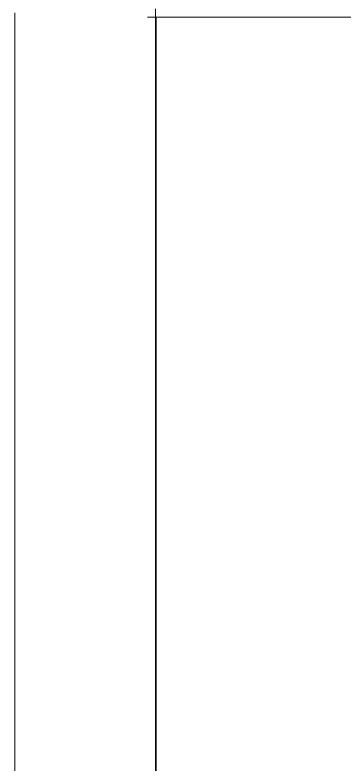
# Model space of a CAD drawing. Header units: millimetres. Extents: x -187347 to 135007, y -6415 to 292048.
# Drawn here: x -54246.8 to -54165.7, y 21893.1 to 22077.7 of the extents above; entities that cross this region are included whole.
import ezdxf

# ---------------------------------------------------------------- set-up
doc = ezdxf.new("R2010")
doc.units = ezdxf.units.MM
doc.header["$LTSCALE"] = 100
doc.layers.get('0').update_dxf_attribs({"lineweight": 18})
doc.layers.add('Layout Multivac', color=2, linetype='Continuous')

# ---------------------------------------------------------------- blocks, each defined once
blk = doc.blocks.new('I319 MD_left to right')
at = {"color": 0, "linetype": 'Continuous', "lineweight": 18}
for p, q in [((3613.77, 2193.04), (3613.77, 2687.04)), ((3648.39, 2688.04), (3648.39, 2686.04)), ((3648.39, 2686.04), (3646.44, 2686.04)), ((3648.39, 2194.04), (3648.39, 2686.04))]:
    blk.add_line(p, q, dxfattribs=at)

msp = doc.modelspace()

# ---------------------------------------------------------------- linework, layer by layer
at = {"ltscale": 10}
for p in [(-54211.98, 21577.14, -7318.18), (-53211.98, 22077.14, -7318.18)]:
    msp.add_line(p, (-54211.98, 22077.14, -7318.18), dxfattribs=at)

# ---------------------------------------------------------------- block references
at = {"layer": 'Layout Multivac'}
msp.add_blockref('I319 MD_left to right', (-57860.53, 19391.13, 3.45), dxfattribs=at)

doc.saveas('drawing.dxf')
